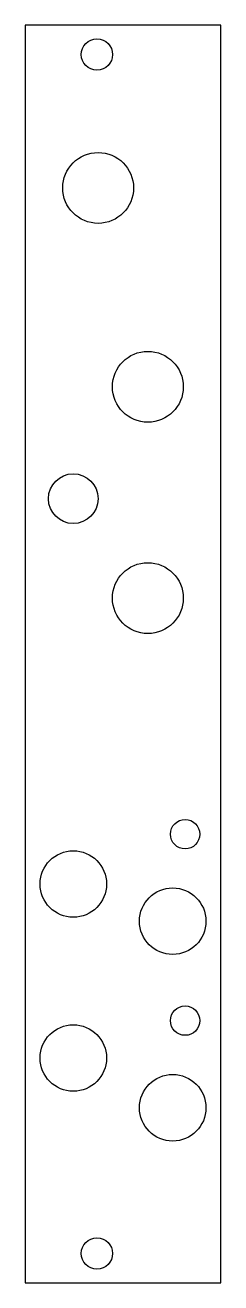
# Model space of a CAD drawing. Extents: x 0 to 20, y 0 to 128.
import ezdxf

# ---------------------------------------------------------------- set-up
doc = ezdxf.new("R2010")
doc.units = 0
doc.layers.add('20', color=7, linetype='CONTINUOUS')

msp = doc.modelspace()

# ---------------------------------------------------------------- linework, layer by layer
at = {"layer": '20'}
for p, q in [((0.16, 128.5), (0.16, 0)), ((20.16, 128.5), (0.16, 128.5)), ((20.16, 0), (20.16, 128.5)), ((0.16, 0), (20.16, 0))]:
    msp.add_line(p, q, dxfattribs=at)
for centre, radius in [((7.5, 125.5), 1.6), ((7.62, 111.87), 3.62), ((12.7, 91.55), 3.62), ((5.08, 80.12), 2.54), ((12.7, 69.96), 3.62), ((16.51, 45.84), 1.5), ((5.08, 40.75), 3.4), ((15.24, 36.95), 3.4), ((16.51, 26.79), 1.5), ((5.08, 22.97), 3.4), ((15.24, 17.89), 3.4), ((7.5, 3), 1.6)]:
    msp.add_circle(centre, radius, dxfattribs=at)

doc.saveas('drawing.dxf')
